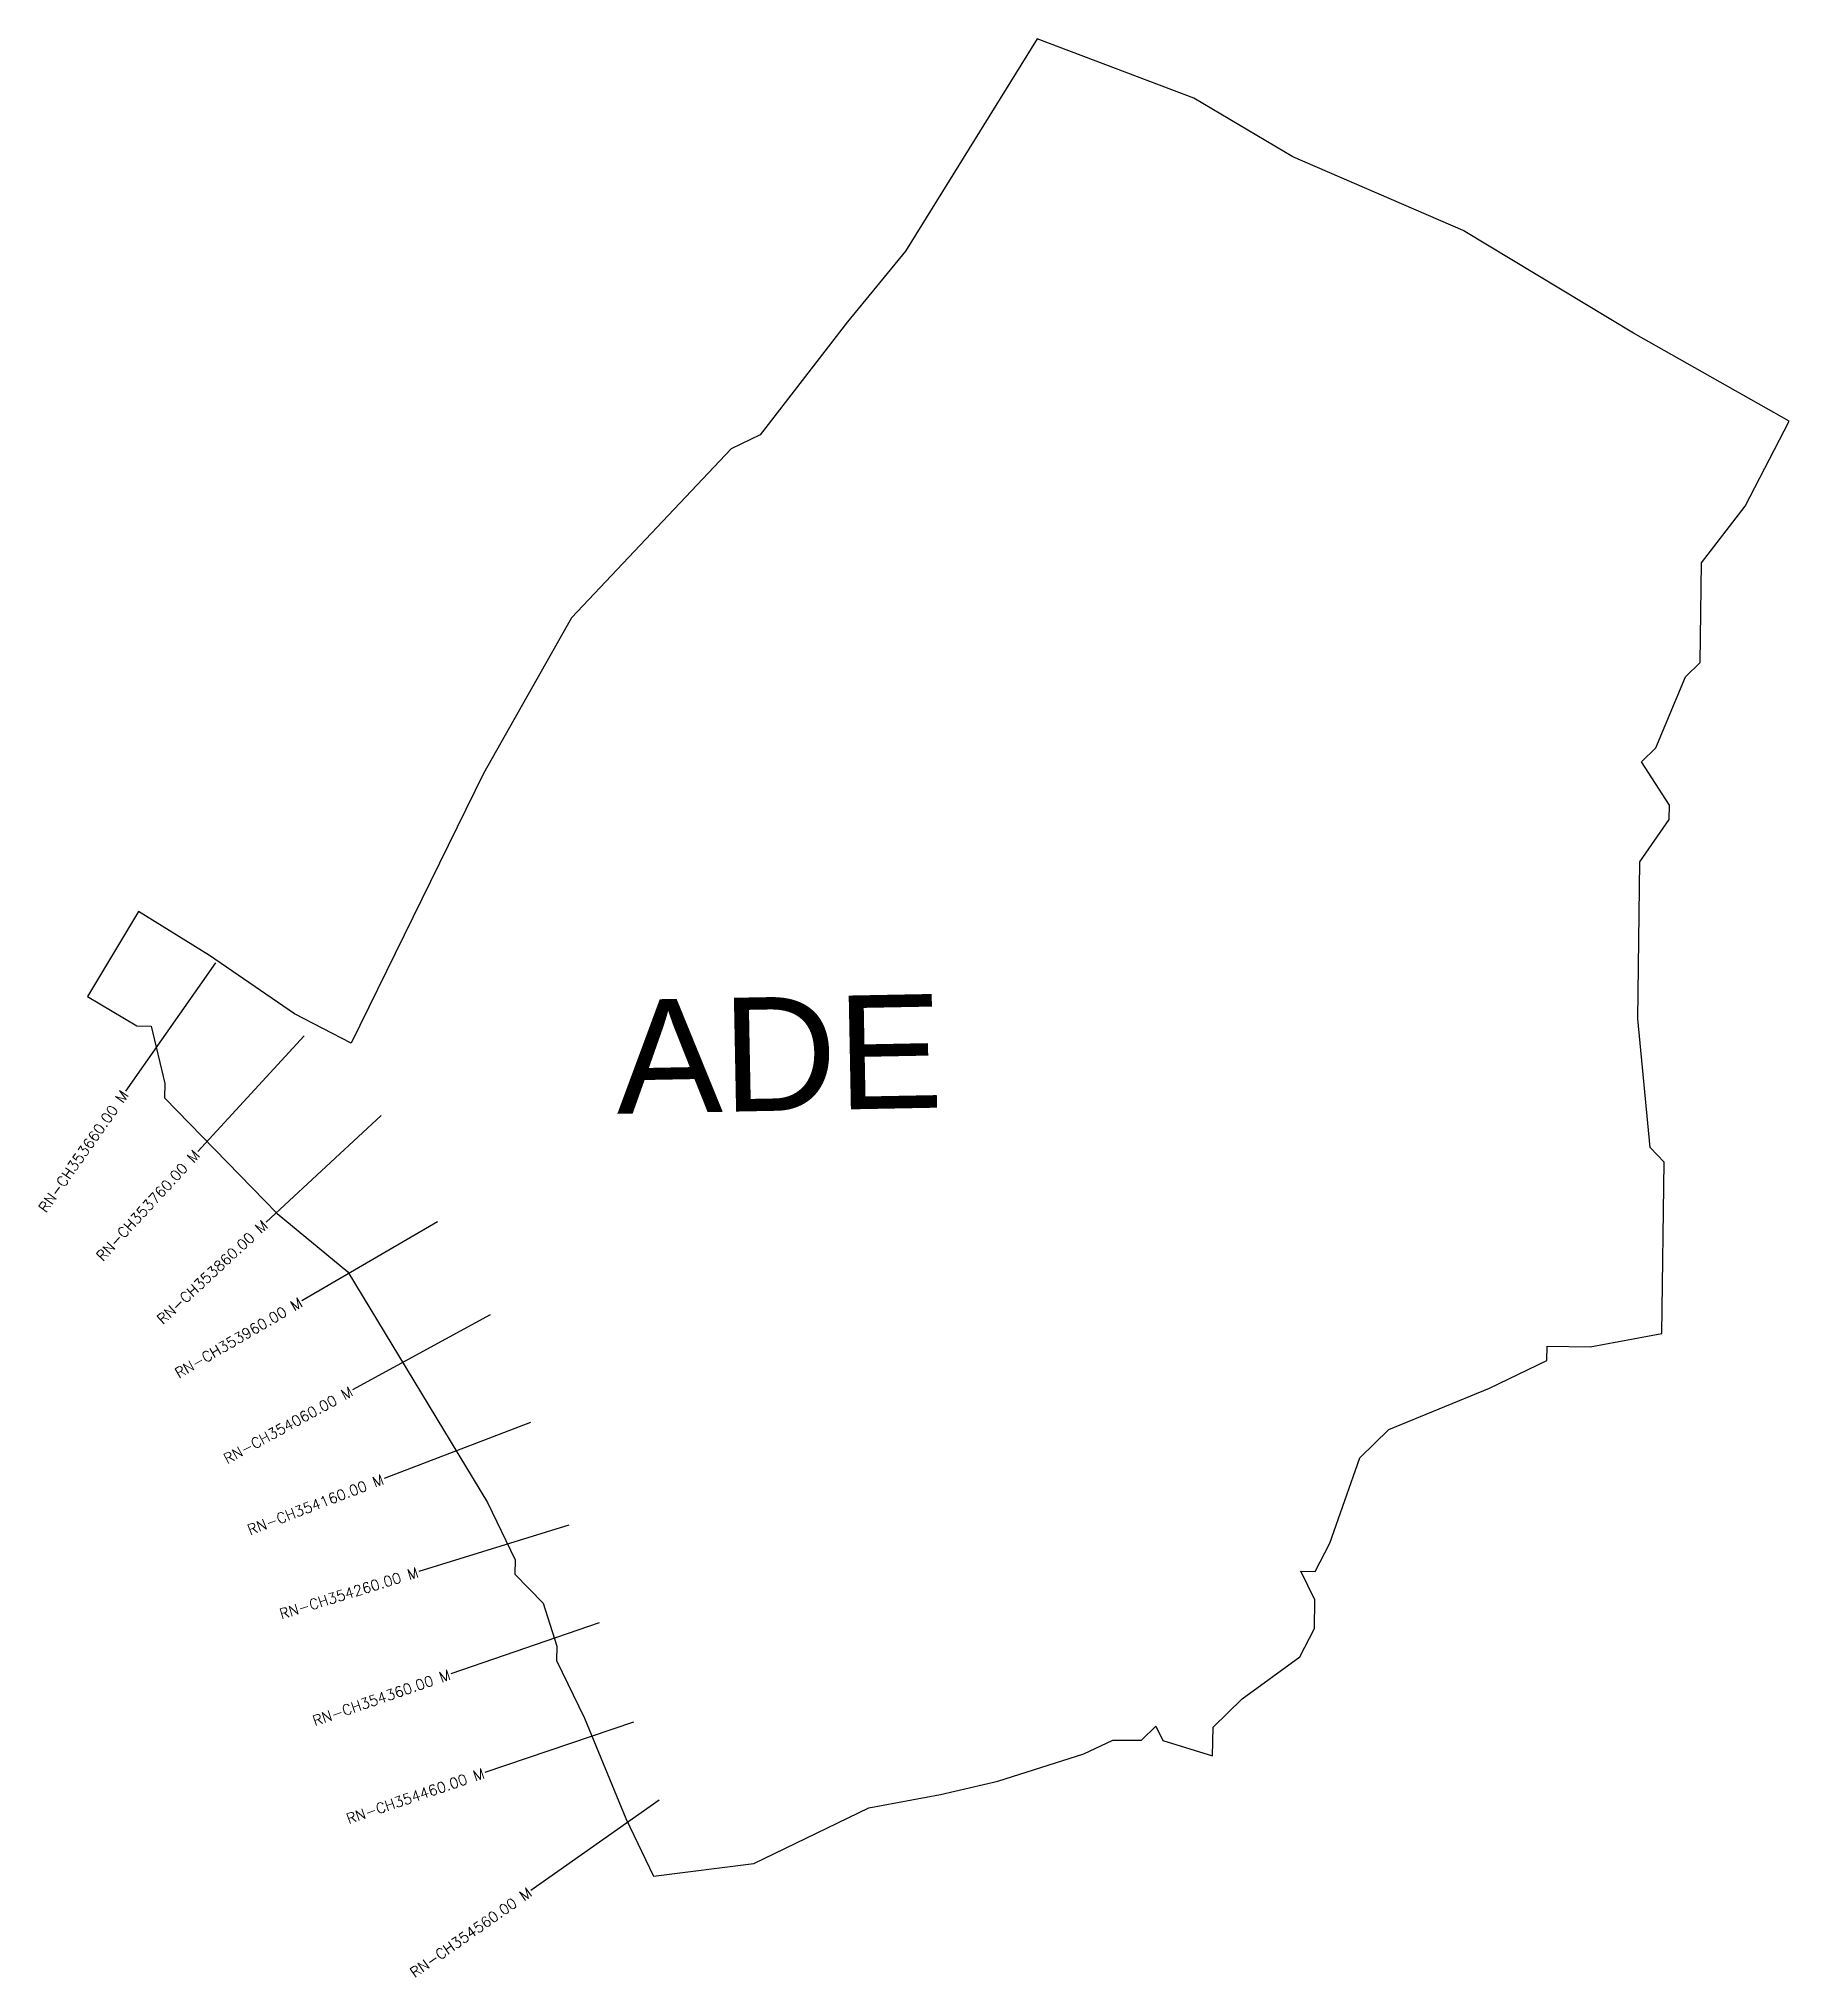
# Model space of a CAD drawing. Header units: metres. Extents: x 295401 to 297073, y 1978187 to 1980040.
import ezdxf
from ezdxf.enums import TextEntityAlignment as Align

# ---------------------------------------------------------------- set-up
doc = ezdxf.new("R2010")
doc.units = ezdxf.units.M
doc.header["$MEASUREMENT"] = 0
for name, color, linetype in [('CS', 134, 'Continuous'), ('CSMark', 6, 'Continuous'), ('VILLAGE BOUNDRY', 10, 'Continuous'), ('VILLAGE NAME', 250, 'Continuous')]:
    doc.layers.add(name, color=color, linetype=linetype)
doc.styles.get("Standard").update_dxf_attribs({"font": 'simplex.shx'})

msp = doc.modelspace()

# ---------------------------------------------------------------- linework, layer by layer
at = {"layer": 'CS'}
for p, q in [((295570, 1979156.9), (295484, 1979034)), ((295654.6, 1979086.9), (295553, 1978976.5)), ((295728.3, 1979010.9), (295618.4, 1978908.9)), ((295782.2, 1978909.3), (295652.6, 1978833.7)), ((295832.5, 1978820.5), (295700.9, 1978748.6)), ((295871.1, 1978717.6), (295731, 1978664)), ((295907.7, 1978619.3), (295764.4, 1978575.1)), ((295936.7, 1978526.1), (295794.9, 1978477.3)), ((295969.3, 1978431.2), (295827.3, 1978383)), ((295994, 1978356.6), (295871.2, 1978270.4))]:
    msp.add_line(p, q, dxfattribs=at)
at = {"layer": 'VILLAGE BOUNDRY'}
msp.add_lwpolyline([(296787, 1978750.3), (296842, 1978776.8), (296842.2, 1978790.4), (296883.2, 1978789.8), (296951.6, 1978802.5), (296954, 1978966.3), (296940.5, 1978980.2), (296928.7, 1979103.2), (296930.8, 1979253.3), (296958.7, 1979293.9), (296958.9, 1979307.5), (296932.2, 1979348.9), (296946, 1979362.4), (296974.3, 1979430.2), (296988.2, 1979443.7), (296989.5, 1979539.2), (297031.3, 1979593.2), (297073.4, 1979674.5), (296924.5, 1979758.6), (296762, 1979856.5), (296599.2, 1979927.1), (296504.5, 1979983.1), (296355.1, 1980039.9), (296229.3, 1979836.9), (296173.7, 1979769.4), (296090.2, 1979661.4), (296062.7, 1979648.1), (295910.2, 1979486.5), (295826.2, 1979337.6), (295699.6, 1979080), (295645.4, 1979108), (295564.3, 1979163.8), (295496.6, 1979205.8), (295447.7, 1979124.5), (295495, 1979096.6), (295508.7, 1979096.4), (295521.6, 1979041.6), (295521.4, 1979027.9), (295629, 1978917.1), (295696.5, 1978861.6), (295829.8, 1978641.2), (295856.3, 1978586.2), (295856.1, 1978572.6), (295883, 1978544.9), (295896.1, 1978503.7), (295895.9, 1978490.1), (295922.4, 1978435.1), (295961.9, 1978339), (295988.5, 1978283.9), (296084.2, 1978296.2), (296194.2, 1978349.2), (296262.6, 1978361.9), (296317.4, 1978374.8), (296399.7, 1978400.9), (296427.2, 1978414.1), (296454.5, 1978413.8), (296468.4, 1978427.2), (296475, 1978413.5), (296522.6, 1978399.1), (296523, 1978426.4), (296550.7, 1978453.3), (296605.8, 1978493.5), (296619.9, 1978520.6), (296620.3, 1978547.9), (296607, 1978575.4), (296620.7, 1978575.2), (296634.7, 1978602.3), (296663.2, 1978683.8), (296690.9, 1978710.7)], close=True, dxfattribs=at)

# ---------------------------------------------------------------- texts
at = {"layer": 'CSMark'}
for s, rotation, p in [('RN-CH353660.00 M', 55.0271, (295483.4, 1979033.2)), ('RN-CH353760.00 M', 47.3656, (295552.3, 1978975.8)), ('RN-CH353860.00 M', 42.8624, (295617.6, 1978908.2)), ('RN-CH353960.00 M', 30.2481, (295651.7, 1978833.2)), ('RN-CH354060.00 M', 28.6535, (295700, 1978748.1)), ('RN-CH354160.00 M', 20.9489, (295730.1, 1978663.7)), ('RN-CH354260.00 M', 17.1487, (295763.4, 1978574.8)), ('RN-CH354360.00 M', 19.0007, (295793.9, 1978477)), ('RN-CH354460.00 M', 18.7421, (295826.3, 1978382.7)), ('RN-CH354560.00 M', 35.0907, (295870.4, 1978269.8))]:
    msp.add_text(s, height=10, rotation=rotation, dxfattribs=at).set_placement(p, align=Align.MIDDLE_RIGHT)
at = {"layer": 'VILLAGE NAME', "insert": (295951.5, 1979121.2), "char_height": 108.748, "attachment_point": 1, "rotation": 1.1028}
msp.add_mtext_dynamic_manual_height_columns('{\\fArial|b0|i0|c0|p34;ADE}', width=1571.314, gutter_width=543.7, heights=[0], dxfattribs=at)

doc.saveas('drawing.dxf')
